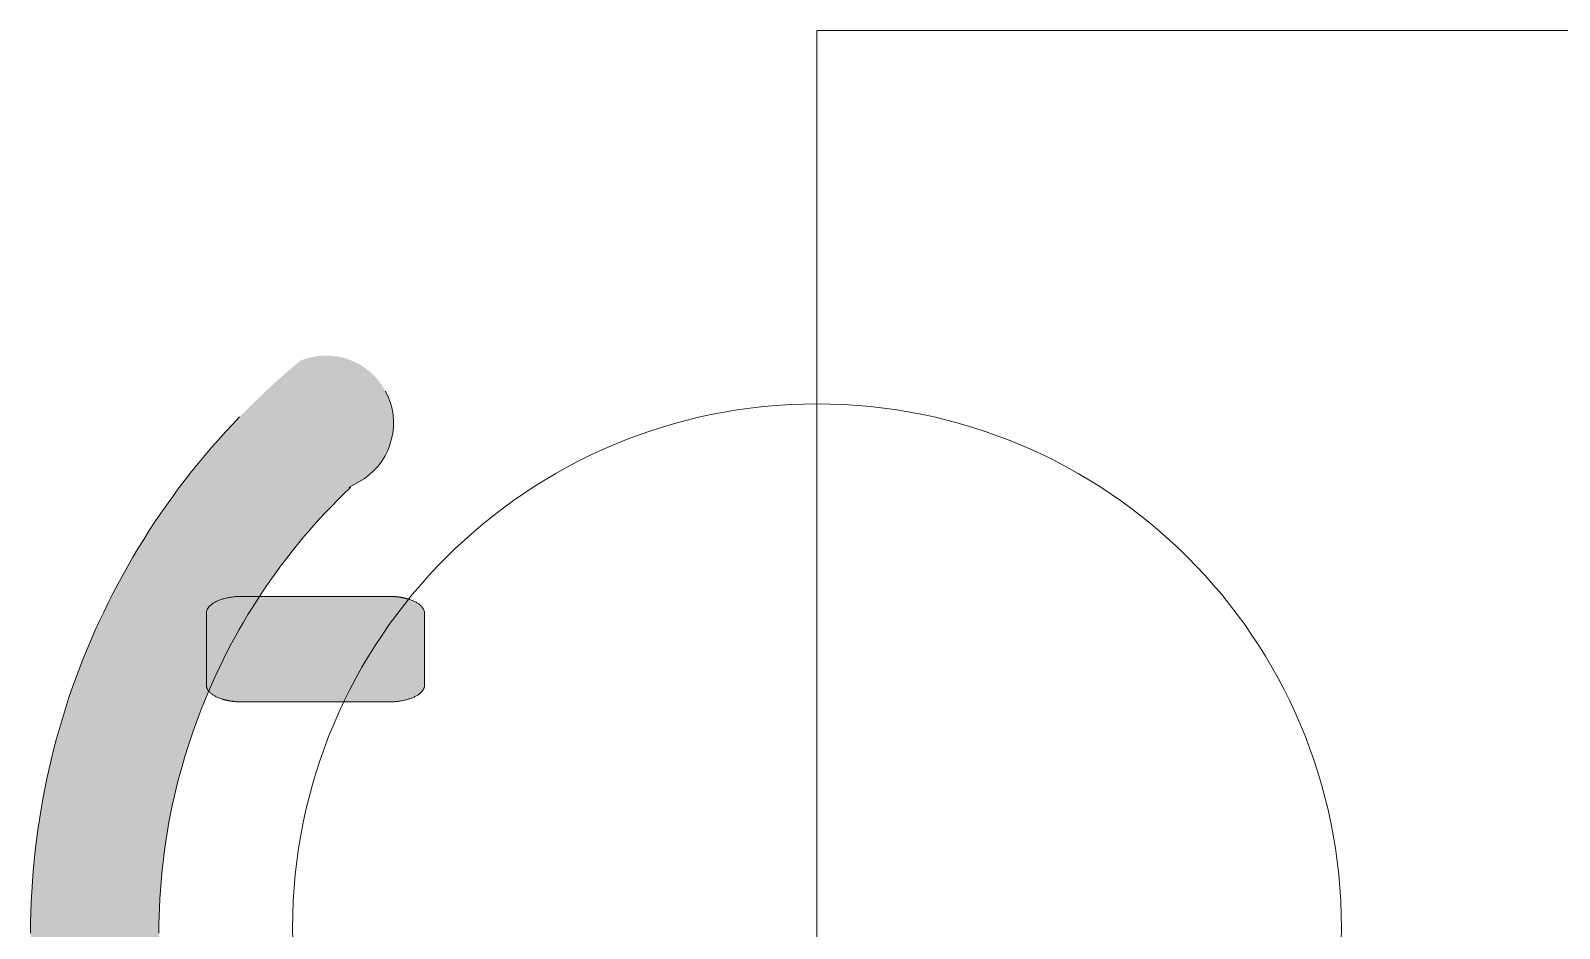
# Model space of a CAD drawing. Header units: metres. Extents: x 512 to 829, y -209 to 245.
# Drawn here: x 727.827 to 728.423, y -75.174 to -74.824 of the extents above; entities that cross this region are included whole.
import ezdxf

# ---------------------------------------------------------------- set-up
doc = ezdxf.new("R2010")
doc.units = ezdxf.units.M
doc.header["$LTSCALE"] = 0.508
doc.layers.add('None', color=7, linetype='Continuous', lineweight=5)

msp = doc.modelspace()

# ---------------------------------------------------------------- hatches: boundary and pattern name
at = {"layer": 'None', "linetype": 'Continuous', "lineweight": 0}
h = msp.add_hatch(color=253, dxfattribs=at)
edge = h.paths.add_edge_path()
edge.add_arc((727.9419054133961, -75.37534164447686), 0.02631001257013331, -28.282391944945175, 55.65827263727391, ccw=False)
edge.add_arc((727.9419085918869, -75.37533966042736), 0.02630815379662664, -112.23924688093848, -28.289477050027585, ccw=False)
edge.add_line((727.9319516158067, -75.39969079147966), (727.9288466158067, -75.39708979147966))
edge.add_line((727.9288466158067, -75.39708979147963), (727.9257776158067, -75.39444579147963))
edge.add_line((727.9257776158066, -75.39444579147971), (727.9227486158067, -75.39176079147971))
edge.add_line((727.9227486158067, -75.39176079147967), (727.9197626158067, -75.38903879147966))
edge.add_line((727.9197626158067, -75.38903879147972), (727.9168056158067, -75.38626879147972))
edge.add_line((727.9168056158067, -75.38626879147967), (727.9138886158066, -75.38345579147966))
edge.add_line((727.9138886158066, -75.38345579147972), (727.9110166158066, -75.38060879147972))
edge.add_line((727.9110166158067, -75.38060879147963), (727.9081796158067, -75.37771679147963))
edge.add_line((727.9081796158067, -75.37771679147966), (727.9053866158067, -75.37478779147966))
edge.add_line((727.9053866158067, -75.37478779147966), (727.9026386158067, -75.37182579147967))
edge.add_line((727.9026386158067, -75.37182579147964), (727.8999246158068, -75.36881679147963))
edge.add_line((727.8999246158066, -75.36881679147973), (727.8972526158067, -75.36576879147974))
edge.add_line((727.8972526158067, -75.3657687914797), (727.8946296158067, -75.3626927914797))
edge.add_line((727.8946296158067, -75.36269279147973), (727.8920476158067, -75.35957579147973))
edge.add_line((727.8920476158066, -75.35957579147964), (727.8895066158067, -75.35642079147965))
edge.add_line((727.8895066158067, -75.35642079147965), (727.8870096158067, -75.35322879147964))
edge.add_line((727.8870096158066, -75.35322879147964), (727.8845646158067, -75.35001179147964))
edge.add_line((727.8845646158067, -75.35001179147969), (727.8821586158067, -75.34675479147967))
edge.add_line((727.8821586158067, -75.34675479147973), (727.8797976158068, -75.34346079147973))
edge.add_line((727.8797976158066, -75.34346079147963), (727.8774826158067, -75.34013579147964))
edge.add_line((727.8774826158067, -75.34013579147972), (727.8752176158067, -75.33677979147973))
edge.add_line((727.8752176158067, -75.33677979147967), (727.8730006158067, -75.33339679147967))
edge.add_line((727.8730006158066, -75.33339679147969), (727.8708296158067, -75.32998079147968))
edge.add_line((727.8708296158067, -75.32998079147967), (727.8687086158067, -75.32653979147966))
edge.add_line((727.8687086158067, -75.32653979147972), (727.8666296158067, -75.32305679147973))
edge.add_line((727.8666296158067, -75.32305679147964), (727.8646056158067, -75.31955479147963))
edge.add_line((727.8646056158067, -75.31955479147962), (727.8626266158067, -75.31602079147962))
edge.add_line((727.8626266158067, -75.31602079147967), (727.8606976158067, -75.31245479147968))
edge.add_line((727.8606976158067, -75.3124547914797), (727.8588236158066, -75.3088747914797))
edge.add_line((727.8588236158067, -75.30887479147964), (727.8569986158068, -75.30526679147962))
edge.add_line((727.8569986158067, -75.30526679147965), (727.8552196158066, -75.30162479147967))
edge.add_line((727.8552196158066, -75.30162479147964), (727.8534936158067, -75.29795979147963))
edge.add_line((727.8534936158067, -75.29795979147968), (727.8518196158067, -75.29427579147969))
edge.add_line((727.8518196158067, -75.29427579147966), (727.8501996158067, -75.29056979147965))
edge.add_line((727.8501996158067, -75.2905697914797), (727.8486296158067, -75.2868417914797))
edge.add_line((727.8486296158067, -75.28684179147967), (727.8471076158066, -75.28307979147968))
edge.add_line((727.8471076158066, -75.28307979147974), (727.8456426158067, -75.27930479147973))
edge.add_line((727.8456426158067, -75.27930479147972), (727.8442316158067, -75.2755157914797))
edge.add_line((727.8442316158066, -75.27551579147962), (727.8428706158066, -75.27169879147962))
edge.add_line((727.8428706158066, -75.27169879147971), (727.8415636158066, -75.2678647914797))
edge.add_line((727.8415636158066, -75.26786479147972), (727.8403146158066, -75.26402179147973))
edge.add_line((727.8403146158066, -75.26402179147965), (727.8391136158066, -75.26015079147965))
edge.add_line((727.8391136158067, -75.26015079147965), (727.8379706158067, -75.25626679147965))
edge.add_line((727.8379706158066, -75.25626679147967), (727.8368806158066, -75.25237079147968))
edge.add_line((727.8368806158066, -75.25237079147973), (727.8358446158066, -75.24845179147972))
edge.add_line((727.8358446158066, -75.24845179147962), (727.8348656158066, -75.24453079147963))
edge.add_line((727.8348656158066, -75.24453079147963), (727.8339406158066, -75.24059179147962))
edge.add_line((727.8339406158067, -75.24059179147969), (727.8330686158067, -75.2366327914797))
edge.add_line((727.8330686158067, -75.23663279147968), (727.8322556158067, -75.23267379147967))
edge.add_line((727.8322556158067, -75.23267379147967), (727.8314956158067, -75.22869779147966))
edge.add_line((727.8314956158067, -75.2286977914797), (727.8307906158067, -75.22470379147971))
edge.add_line((727.8307906158067, -75.22470379147967), (727.8301436158067, -75.22071179147967))
edge.add_line((727.8301436158067, -75.22071179147963), (727.8295506158067, -75.21670479147963))
edge.add_line((727.8295506158066, -75.21670479147963), (727.8290156158066, -75.21269479147962))
edge.add_line((727.8290156158067, -75.21269479147963), (727.8285346158067, -75.20867079147965))
edge.add_line((727.8285346158067, -75.20867079147968), (727.8281116158067, -75.20464179147967))
edge.add_line((727.8281116158066, -75.20464179147973), (727.8277436158066, -75.20061279147973))
edge.add_line((727.8277436158066, -75.20061279147967), (727.8274336158066, -75.19657979147968))
edge.add_line((727.8274336158066, -75.19657979147973), (727.8271786158066, -75.19253479147972))
edge.add_line((727.8271786158067, -75.19253479147972), (727.8269816158067, -75.18848779147973))
edge.add_line((727.8269816158066, -75.1884877914797), (727.8268406158066, -75.18445379147971))
edge.add_line((727.8268406158066, -75.18445379147965), (727.8267546158066, -75.18040379147965))
edge.add_line((727.8267546158066, -75.18040379147965), (727.8267266158066, -75.17635279147964))
edge.add_line((727.8267266158067, -75.17635279147964), (727.8267546158067, -75.17230179147964))
edge.add_line((727.8267546158066, -75.17230179147964), (727.8268406158066, -75.16825279147965))
edge.add_line((727.8268406158066, -75.16825279147963), (727.8269816158066, -75.16421779147964))
edge.add_line((727.8269816158066, -75.1642177914797), (727.8271786158066, -75.16017079147969))
edge.add_line((727.8271786158067, -75.16017079147969), (727.8274336158067, -75.15612779147969))
edge.add_line((727.8274336158066, -75.15612779147966), (727.8277436158066, -75.15209279147967))
edge.add_line((727.8277436158066, -75.15209279147973), (727.8281116158066, -75.14806379147973))
edge.add_line((727.8281116158066, -75.14806379147967), (727.8285346158066, -75.14403779147968))
edge.add_line((727.8285346158067, -75.14403779147972), (727.8290146158067, -75.14001179147972))
edge.add_line((727.8290146158067, -75.14001179147965), (727.8295516158067, -75.13599779147965))
edge.add_line((727.8295516158066, -75.13599779147967), (727.8301426158066, -75.13200279147966))
edge.add_line((727.8301426158067, -75.13200279147964), (727.8307896158067, -75.12800579147965))
edge.add_line((727.8307896158067, -75.12800579147972), (727.8314956158067, -75.12400879147972))
edge.add_line((727.8314956158067, -75.1240087914797), (727.8322556158067, -75.1200317914797))
edge.add_line((727.8322556158067, -75.12003179147962), (727.8330696158067, -75.11607179147961))
edge.add_line((727.8330696158067, -75.11607179147961), (727.8339386158067, -75.11212279147962))
edge.add_line((727.8339386158067, -75.11212279147969), (727.8348646158066, -75.10817479147968))
edge.add_line((727.8348646158066, -75.10817479147966), (727.8358466158066, -75.10424579147966))
edge.add_line((727.8358466158066, -75.10424579147968), (727.8368806158066, -75.10033579147968))
edge.add_line((727.8368806158066, -75.10033579147967), (727.8379706158066, -75.09643979147967))
edge.add_line((727.8379706158066, -75.09643979147972), (727.8391136158066, -75.09255579147973))
edge.add_line((727.8391136158067, -75.09255579147964), (727.8403146158067, -75.08868479147964))
edge.add_line((727.8403146158066, -75.08868479147964), (727.8415636158066, -75.08484179147965))
edge.add_line((727.8415636158066, -75.08484179147968), (727.8428706158066, -75.08100779147966))
edge.add_line((727.8428706158066, -75.08100779147969), (727.8442296158066, -75.0771947914797))
edge.add_line((727.8442296158066, -75.07719479147966), (727.8456416158066, -75.07340179147965))
edge.add_line((727.8456416158067, -75.07340179147968), (727.8471096158067, -75.06962179147968))
edge.add_line((727.8471096158066, -75.06962179147968), (727.8486266158067, -75.06587279147968))
edge.add_line((727.8486266158067, -75.0658727914797), (727.8501946158067, -75.0621467914797))
edge.add_line((727.8501946158067, -75.06214679147968), (727.8518176158067, -75.05843479147967))
edge.add_line((727.8518176158067, -75.05843479147961), (727.8534916158067, -75.05475079147962))
edge.add_line((727.8534916158067, -75.0547507914797), (727.8552176158066, -75.0510857914797))
edge.add_line((727.8552176158066, -75.05108579147964), (727.8569976158067, -75.04744279147964))
edge.add_line((727.8569976158067, -75.04744279147963), (727.8588196158066, -75.04383879147963))
edge.add_line((727.8588196158066, -75.04383879147963), (727.8606996158067, -75.04024679147963))
edge.add_line((727.8606996158067, -75.04024679147972), (727.8626316158067, -75.03667879147972))
edge.add_line((727.8626316158067, -75.03667879147963), (727.8646056158067, -75.03315279147964))
edge.add_line((727.8646056158067, -75.03315279147967), (727.8666266158067, -75.02965679147967))
edge.add_line((727.8666266158067, -75.02965679147962), (727.8687046158067, -75.02617379147961))
edge.add_line((727.8687046158067, -75.02617379147966), (727.8708286158067, -75.02272679147967))
edge.add_line((727.8708286158067, -75.02272679147961), (727.8729996158066, -75.01931079147961))
edge.add_line((727.8729996158066, -75.01931079147971), (727.8752196158066, -75.01592279147971))
edge.add_line((727.8752196158067, -75.01592279147962), (727.8774856158067, -75.01256779147961))
edge.add_line((727.8774856158067, -75.01256779147968), (727.8797966158066, -75.00924879147968))
edge.add_line((727.8797966158066, -75.00924879147965), (727.8821536158066, -75.00595979147965))
edge.add_line((727.8821536158067, -75.00595979147965), (727.8845586158067, -75.00270279147966))
edge.add_line((727.8845586158067, -75.00270279147969), (727.8870066158066, -74.9994817914797))
edge.add_line((727.8870066158067, -74.99948179147964), (727.8895066158068, -74.99628579147964))
edge.add_line((727.8895066158067, -74.99628579147964), (727.8920436158066, -74.99313679147963))
edge.add_line((727.8920436158066, -74.99313679147963), (727.8946226158066, -74.99002279147962))
edge.add_line((727.8946226158067, -74.99002279147965), (727.8972526158067, -74.98693779147965))
edge.add_line((727.8972526158067, -74.9869377914797), (727.8999206158066, -74.9838947914797))
edge.add_line((727.8999206158066, -74.98389479147966), (727.9026316158066, -74.98088979147965))
edge.add_line((727.9026316158067, -74.98088979147963), (727.9053846158067, -74.97792179147963))
edge.add_line((727.9053846158067, -74.97792179147962), (727.9081786158067, -74.97499179147961))
edge.add_line((727.9081786158067, -74.97499179147962), (727.9110156158067, -74.97209979147964))
edge.add_line((727.9110156158067, -74.97209979147965), (727.9138876158067, -74.96925279147965))
edge.add_line((727.9138876158066, -74.96925279147968), (727.9168046158067, -74.96643979147967))
edge.add_line((727.9168046158067, -74.96643979147962), (727.9197616158067, -74.96366979147962))
edge.add_line((727.9197616158067, -74.96366979147967), (727.9227436158067, -74.96095079147968))
edge.add_line((727.9227436158067, -74.96095079147972), (727.9257756158066, -74.95826279147973))
edge.add_line((727.9257756158067, -74.95826279147968), (727.9288476158067, -74.95561679147968))
edge.add_line((727.9288476158067, -74.95561679147966), (727.9319456158067, -74.95302179147967))
edge.add_arc((727.9419029800317, -74.97737184060645), 0.02630729926821767, 28.287802750497804, 112.2409211804893, ccw=False)
edge.add_arc((727.9419027653316, -74.97737175484895), 0.02630744768850498, -55.66329737678899, 28.28741668451778, ccw=False)
edge.add_line((727.9567416158067, -74.9990947914797), (727.9507706158066, -75.0024767914797))
edge.add_line((727.9507706158067, -75.0024767914797), (727.9514846158067, -75.0024647914797))
edge.add_line((727.9514846158066, -75.00246479147961), (727.9512516158067, -75.00268279147961))
edge.add_line((727.9512516158067, -75.00268279147963), (727.9488436158067, -75.00500479147962))
edge.add_line((727.9488436158067, -75.00500479147968), (727.9464646158067, -75.00736379147968))
edge.add_line((727.9464646158067, -75.00736379147963), (727.9441196158067, -75.00975379147962))
edge.add_line((727.9441196158067, -75.00975379147962), (727.9418076158067, -75.01217779147962))
edge.add_line((727.9418076158066, -75.01217779147964), (727.9395246158066, -75.01463879147964))
edge.add_line((727.9395246158067, -75.01463879147968), (727.9372826158067, -75.01712379147969))
edge.add_line((727.9372826158067, -75.01712379147966), (727.9350776158067, -75.01963979147966))
edge.add_line((727.9350776158067, -75.01963979147968), (727.9329036158067, -75.02218979147968))
edge.add_line((727.9329036158067, -75.02218979147972), (727.9307676158068, -75.02476879147972))
edge.add_line((727.9307676158066, -75.02476879147969), (727.9286676158066, -75.02737479147969))
edge.add_line((727.9286676158067, -75.0273747914797), (727.9266036158067, -75.03001379147969))
edge.add_line((727.9266036158067, -75.03001379147963), (727.9245756158067, -75.03268179147963))
edge.add_line((727.9245756158067, -75.03268179147972), (727.9225876158067, -75.03537379147971))
edge.add_line((727.9225876158067, -75.03537379147963), (727.9206356158068, -75.03809779147963))
edge.add_line((727.9206356158066, -75.03809779147969), (727.9187216158066, -75.04084779147968))
edge.add_line((727.9187216158067, -75.04084779147968), (727.9168496158067, -75.04361879147969))
edge.add_line((727.9168496158067, -75.04361879147962), (727.9150116158066, -75.04642379147961))
edge.add_line((727.9150116158066, -75.0464237914797), (727.9132136158066, -75.04925279147969))
edge.add_line((727.9132136158066, -75.04925279147972), (727.9114596158066, -75.05209879147972))
edge.add_line((727.9114596158067, -75.0520987914797), (727.9097416158068, -75.0549787914797))
edge.add_line((727.9097416158066, -75.0549787914797), (727.9080656158067, -75.0578787914797))
edge.add_line((727.9080656158067, -75.05787879147965), (727.9064316158067, -75.06079679147966))
edge.add_line((727.9064316158067, -75.06079679147967), (727.9048356158067, -75.06374479147968))
edge.add_line((727.9048356158066, -75.06374479147962), (727.9032826158067, -75.0667117914796))
edge.add_line((727.9032826158067, -75.06671179147963), (727.9017726158066, -75.06969779147964))
edge.add_line((727.9017726158066, -75.06969779147971), (727.9002996158066, -75.07271379147971))
edge.add_line((727.9002996158067, -75.07271379147971), (727.8988716158067, -75.0757457914797))
edge.add_line((727.8988716158067, -75.07574579147968), (727.8974866158067, -75.07879379147968))
edge.add_line((727.8974866158067, -75.07879379147971), (727.8961456158066, -75.0818597914797))
edge.add_line((727.8961456158066, -75.0818597914797), (727.8948466158066, -75.0849477914797))
edge.add_line((727.8948466158067, -75.08494779147964), (727.8935906158067, -75.08805079147965))
edge.add_line((727.8935906158067, -75.08805079147965), (727.8923776158067, -75.09117479147965))
edge.add_line((727.8923776158067, -75.09117479147972), (727.8912106158067, -75.09431079147971))
edge.add_line((727.8912106158067, -75.09431079147964), (727.8900846158067, -75.09746879147964))
edge.add_line((727.8900846158067, -75.09746879147963), (727.8890046158067, -75.10063679147963))
edge.add_line((727.8890046158067, -75.1006367914797), (727.8879696158067, -75.10382079147969))
edge.add_line((727.8879696158067, -75.10382079147962), (727.8869766158067, -75.10702279147962))
edge.add_line((727.8869766158067, -75.10702279147972), (727.8860316158067, -75.11023379147971))
edge.add_line((727.8860316158067, -75.11023379147969), (727.8851276158067, -75.11346379147969))
edge.add_line((727.8851276158067, -75.11346379147972), (727.8842716158067, -75.1166997914797))
edge.add_line((727.8842716158067, -75.11669979147962), (727.8834606158067, -75.11994579147961))
edge.add_line((727.8834606158067, -75.11994579147961), (727.8826966158067, -75.12320479147962))
edge.add_line((727.8826966158067, -75.12320479147968), (727.8819756158067, -75.12647879147968))
edge.add_line((727.8819756158067, -75.12647879147971), (727.8813016158067, -75.1297587914797))
edge.add_line((727.8813016158067, -75.12975879147962), (727.8806726158067, -75.1330497914796))
edge.add_line((727.8806726158067, -75.13304979147972), (727.8800896158067, -75.13634979147972))
edge.add_line((727.8800896158067, -75.13634979147969), (727.8795546158067, -75.1396567914797))
edge.add_line((727.8795546158067, -75.13965679147964), (727.8790636158067, -75.14297179147964))
edge.add_line((727.8790636158067, -75.14297179147968), (727.8786206158067, -75.14628679147967))
edge.add_line((727.8786206158067, -75.14628679147961), (727.8782246158066, -75.1496097914796))
edge.add_line((727.8782246158066, -75.14960979147963), (727.8778736158066, -75.15295079147964))
edge.add_line((727.8778736158067, -75.15295079147961), (727.8775686158067, -75.15628179147961))
edge.add_line((727.8775686158067, -75.15628179147973), (727.8773126158067, -75.15961679147972))
edge.add_line((727.8773126158067, -75.15961679147972), (727.8771016158066, -75.16295979147972))
edge.add_line((727.8771016158066, -75.1629597914797), (727.8769396158066, -75.16630679147968))
edge.add_line((727.8769396158067, -75.16630679147966), (727.8768216158066, -75.16965679147967))
edge.add_line((727.8768216158066, -75.16965679147972), (727.8767506158066, -75.17300579147972))
edge.add_line((727.8767506158067, -75.17300579147968), (727.8767276158067, -75.17635279147967))
edge.add_line((727.8767276158067, -75.17635279147964), (727.8767506158067, -75.17969979147963))
edge.add_line((727.8767506158067, -75.17969979147972), (727.8768216158068, -75.18304979147973))
edge.add_line((727.8768216158066, -75.18304979147968), (727.8769396158067, -75.18639879147968))
edge.add_line((727.8769396158067, -75.18639879147963), (727.8771016158067, -75.18974579147964))
edge.add_line((727.8771016158066, -75.18974579147971), (727.8773126158067, -75.1930907914797))
edge.add_line((727.8773126158067, -75.19309079147968), (727.8775686158067, -75.19642279147968))
edge.add_line((727.8775686158067, -75.19642279147968), (727.8778736158067, -75.19975679147967))
edge.add_line((727.8778736158067, -75.19975679147967), (727.8782236158067, -75.20309279147966))
edge.add_line((727.8782236158066, -75.20309279147966), (727.8786216158067, -75.20642079147967))
edge.add_line((727.8786216158067, -75.20642079147967), (727.8790646158067, -75.20973879147968))
edge.add_line((727.8790646158067, -75.20973879147971), (727.8795546158067, -75.2130517914797))
edge.add_line((727.8795546158067, -75.21305179147964), (727.8800906158067, -75.21635779147964))
edge.add_line((727.8800906158067, -75.21635779147971), (727.8806726158067, -75.2196577914797))
edge.add_line((727.8806726158067, -75.21965779147968), (727.8813026158067, -75.22295079147969))
edge.add_line((727.8813026158067, -75.22295079147966), (727.8819746158067, -75.22622579147966))
edge.add_line((727.8819746158067, -75.22622579147969), (727.8826956158067, -75.2294987914797))
edge.add_line((727.8826956158067, -75.22949879147973), (727.8834616158067, -75.23275879147972))
edge.add_line((727.8834616158067, -75.23275879147968), (727.8842716158067, -75.23600579147968))
edge.add_line((727.8842716158067, -75.23600579147967), (727.8851286158067, -75.23924479147968))
edge.add_line((727.8851286158067, -75.23924479147968), (727.8860316158067, -75.24247279147968))
edge.add_line((727.8860316158067, -75.24247279147971), (727.8869766158067, -75.2456837914797))
edge.add_line((727.8869766158067, -75.24568379147968), (727.8879696158067, -75.24888579147968))
edge.add_line((727.8879696158067, -75.24888579147967), (727.8890046158067, -75.25206979147966))
edge.add_line((727.8890046158067, -75.2520697914797), (727.8900836158067, -75.25523479147971))
edge.add_line((727.8900836158067, -75.25523479147967), (727.8912096158067, -75.25839379147966))
edge.add_line((727.8912096158067, -75.25839379147965), (727.8923796158067, -75.26153479147963))
edge.add_line((727.8923796158067, -75.26153479147968), (727.8935916158067, -75.26465779147969))
edge.add_line((727.8935916158067, -75.26465779147964), (727.8948476158067, -75.26776179147964))
edge.add_line((727.8948476158067, -75.26776179147964), (727.8961486158067, -75.27085279147964))
edge.add_line((727.8961486158066, -75.27085279147968), (727.8974896158066, -75.27391879147967))
edge.add_line((727.8974896158066, -75.27391879147967), (727.8988736158067, -75.27696479147967))
edge.add_line((727.8988736158067, -75.27696479147971), (727.9003026158067, -75.27999979147972))
edge.add_line((727.9003026158067, -75.27999979147967), (727.9017726158067, -75.28300879147966))
edge.add_line((727.9017726158066, -75.28300879147969), (727.9032836158067, -75.2859957914797))
edge.add_line((727.9032836158067, -75.28599579147965), (727.9048376158066, -75.28896479147964))
edge.add_line((727.9048376158066, -75.28896479147966), (727.9064306158066, -75.29190979147964))
edge.add_line((727.9064306158067, -75.29190979147972), (727.9080656158067, -75.29482879147973))
edge.add_line((727.9080656158067, -75.29482879147963), (727.9097436158066, -75.29773279147963))
edge.add_line((727.9097436158066, -75.29773279147969), (727.9114596158066, -75.30060679147971))
edge.add_line((727.9114596158067, -75.30060679147971), (727.9132126158067, -75.30345179147969))
edge.add_line((727.9132126158066, -75.30345179147969), (727.9150116158066, -75.3062827914797))
edge.add_line((727.9150116158066, -75.3062827914797), (727.9168516158066, -75.3090897914797))
edge.add_line((727.9168516158066, -75.30908979147966), (727.9187236158066, -75.31186379147967))
edge.add_line((727.9187236158067, -75.31186379147971), (727.9206356158068, -75.31461079147971))
edge.add_line((727.9206356158066, -75.31461079147971), (727.9225886158066, -75.3173347914797))
edge.add_line((727.9225886158067, -75.31733479147965), (727.9245786158067, -75.32002879147966))
edge.add_line((727.9245786158067, -75.32002879147967), (727.9266066158067, -75.32269679147967))
edge.add_line((727.9266066158067, -75.32269679147964), (727.9286696158067, -75.32533479147963))
edge.add_line((727.9286696158067, -75.32533479147969), (727.9307726158067, -75.3279447914797))
edge.add_line((727.9307726158066, -75.3279447914797), (727.9329066158066, -75.3305217914797))
edge.add_line((727.9329066158067, -75.33052179147967), (727.9350766158067, -75.33306579147967))
edge.add_line((727.9350766158067, -75.33306579147973), (727.9372896158067, -75.33559079147973))
edge.add_line((727.9372896158067, -75.33559079147972), (727.9395316158067, -75.33807679147971))
edge.add_line((727.9395316158067, -75.3380767914797), (727.9418086158067, -75.34053079147971))
edge.add_line((727.9418086158066, -75.34053079147964), (727.9441206158066, -75.34295479147963))
edge.add_line((727.9441206158067, -75.34295479147966), (727.9464656158067, -75.34534479147965))
edge.add_line((727.9464656158067, -75.34534479147965), (727.9488446158067, -75.34770379147965))
edge.add_line((727.9488446158067, -75.34770379147972), (727.9507996158067, -75.3495887914797))
edge.add_line((727.9507996158067, -75.34958879147962), (727.9567476158066, -75.35361779147962))
edge.add_line((727.9567476158066, -75.35361779147968), (727.9567476158066, -75.35361779147968))
msp.add_hatch(color=8, dxfattribs=at).paths.add_polyline_path([(727.909268056784, -75.08613160655898), (727.9089244795847, -75.0861296488805), (727.9085811093435, -75.08612377702434), (727.9082381528937, -75.08611399452741), (727.9078958168194, -75.08610030728232), (727.9075543073312, -75.08608272353388), (727.9072138301416, -75.08606125387371), (727.9068745903413, -75.08603591123449), (727.9065367922758, -75.08600671088163), (727.9062006394219, -75.0859736704042), (727.9058663342654, -75.08593680970478), (727.9055340781794, -75.08589615098663), (727.9052040713025, -75.0858517187412), (727.9048765124185, -75.08580353973286), (727.9045515988365, -75.0857516429827), (727.9042295262725, -75.0856960597514), (727.9039104887308, -75.0856368235203), (727.9035946783879, -75.08557396997105), (727.9032822854759, -75.08550753696431), (727.9029734981689, -75.08543756451672), (727.9026685024685, -75.08536409477722), (727.9023674820928, -75.08528717200113), (727.9020706183653, -75.08520684252392), (727.9017780901056, -75.08512315473308), (727.9014900735217, -75.08503615903896), (727.9012067421041, -75.08494590784449), (727.9009282665211, -75.08485245551356), (727.9006548145159, -75.08475585833855), (727.9003865508057, -75.08465617450577), (727.9001236369827, -75.08455346406129), (727.8998662314161, -75.08444778887372), (727.8996144891577, -75.08433921259814), (727.8993685618474, -75.08422780063665), (727.8991285976227, -75.08411362009974), (727.898894741029, -75.08399673976544), (727.8986671329329, -75.08387723003818), (727.898445910437, -75.08375516290607), (727.8982312067973, -75.08363061189777), (727.8980231513433, -75.08350365203819), (727.8978218693999, -75.0833743598032), (727.8976274822118, -75.08324281307364), (727.8974401068705, -75.0831090910882), (727.897259856244, -75.08297327439618), (727.8970868389085, -75.08283544480844), (727.8969211590831, -75.08269568534831), (727.8967629165672, -75.0825540802017), (727.8966122066803, -75.08241071466625), (727.8964691202042, -75.08226567509996), (727.8963337433288, -75.08211904886934), (727.8962061576003, -75.08197092429646), (727.8960864398714, -75.08182139060602), (727.8959746622558, -75.08167053787156), (727.8958708920837, -75.08151845696113), (727.8957751918629, -75.08136523948258), (727.8956876192393, -75.08121097772835), (727.8956082269635, -75.08105576462003), (727.8955370628584, -75.0808996936521), (727.8954741697905, -75.08074285883595), (727.8954195856445, -75.08058535464295), (727.8953733432996, -75.08042727594773), (727.8953354706106, -75.08026871797108), (727.8953059903905, -75.08010977622234), (727.8952849203971, -75.07995054644209), (727.8952722733222, -75.07979112454439), (727.8952680567841, -75.0796316065589), (727.8952680567841, -75.051453606559), (727.8952722733222, -75.05129408857351), (727.8952849203971, -75.05113466667581), (727.8953059903905, -75.05097543689556), (727.8953354706106, -75.05081649514682), (727.8953733432996, -75.05065793717017), (727.8954195856445, -75.05049985847495), (727.8954741697905, -75.05034235428207), (727.8955370628584, -75.0501855194658), (727.8956082269635, -75.05002944849798), (727.8956876192393, -75.04987423538955), (727.8957751918629, -75.04971997363532), (727.8958708920837, -75.04956675615676), (727.8959746622558, -75.04941467524634), (727.8960864398714, -75.04926382251188), (727.8962061576003, -75.04911428882144), (727.8963337433288, -75.04896616424855), (727.8964691202042, -75.04881953801794), (727.8966122066803, -75.04867449845165), (727.8967629165672, -75.0485311329162), (727.8969211590831, -75.04838952776959), (727.8970868389085, -75.04824976830946), (727.897259856244, -75.04811193872172), (727.8974401068705, -75.0479761220297), (727.8976274822118, -75.04784240004437), (727.8978218693999, -75.0477108533147), (727.8980231513433, -75.04758156107971), (727.8982312067973, -75.04745460122024), (727.898445910437, -75.04733005021194), (727.8986671329329, -75.04720798307972), (727.898894741029, -75.04708847335246), (727.8991285976227, -75.04697159301816), (727.8993685618474, -75.04685741248124), (727.8996144891577, -75.04674600051976), (727.8998662314161, -75.04663742424418), (727.9001236369827, -75.04653174905673), (727.9003865508057, -75.04642903861213), (727.9006548145159, -75.04632935477935), (727.9009282665211, -75.04623275760434), (727.9012067421041, -75.04613930527353), (727.9014900735217, -75.04604905407905), (727.9017780901056, -75.04596205838482), (727.9020706183653, -75.04587837059398), (727.9023674820928, -75.04579804111677), (727.9026685024685, -75.04572111834068), (727.9029734981689, -75.04564764860118), (727.9032822854759, -75.0455776761537), (727.9035946783879, -75.04551124314685), (727.9039104887308, -75.0454483895976), (727.9042295262725, -75.0453891533665), (727.9045515988365, -75.04533357013531), (727.9048765124185, -75.04528167338515), (727.9052040713025, -75.0452334943767), (727.9055340781794, -75.04518906213127), (727.9058663342654, -75.04514840341324), (727.9062006394219, -75.0451115427137), (727.9065367922758, -75.04507850223638), (727.9068745903413, -75.04504930188341), (727.9072138301416, -75.04502395924419), (727.9075543073312, -75.04500248958402), (727.9078958168194, -75.04498490583558), (727.9082381528937, -75.0449712185906), (727.9085811093435, -75.04496143609367), (727.9089244795847, -75.0449555642374), (727.909268056784, -75.04495360655892), (727.966262056784, -75.04495360655892), (727.9666056339834, -75.0449555642374), (727.9669490042246, -75.04496143609367), (727.9672919606744, -75.0449712185906), (727.9676342967487, -75.04498490583558), (727.9679758062368, -75.04500248958402), (727.9683162834264, -75.04502395924419), (727.9686555232266, -75.04504930188341), (727.9689933212923, -75.04507850223638), (727.9693294741462, -75.0451115427137), (727.9696637793027, -75.04514840341324), (727.9699960353887, -75.04518906213127), (727.9703260422656, -75.0452334943767), (727.9706536011496, -75.04528167338515), (727.9709785147315, -75.04533357013531), (727.9713005872954, -75.0453891533665), (727.9716196248371, -75.0454483895976), (727.9719354351801, -75.04551124314685), (727.972247828092, -75.0455776761537), (727.9725566153992, -75.04564764860118), (727.9728616110996, -75.04572111834068), (727.9731626314752, -75.04579804111677), (727.9734594952027, -75.04587837059398), (727.9737520234625, -75.04596205838482), (727.9740400400462, -75.04604905407905), (727.9743233714638, -75.04613930527353), (727.9746018470469, -75.04623275760434), (727.9748752990522, -75.04632935477935), (727.9751435627624, -75.04642903861213), (727.9754064765854, -75.04653174905673), (727.9756638821518, -75.04663742424418), (727.9759156244104, -75.04674600051976), (727.9761615517207, -75.04685741248124), (727.9764015159453, -75.04697159301816), (727.976635372539, -75.04708847335246), (727.9768629806351, -75.04720798307972), (727.9770842031311, -75.04733005021194), (727.9772989067708, -75.04745460122024), (727.9775069622248, -75.04758156107971), (727.9777082441682, -75.0477108533147), (727.9779026313563, -75.04784240004437), (727.9780900066975, -75.0479761220297), (727.978270257324, -75.04811193872172), (727.9784432746595, -75.04824976830946), (727.9786089544849, -75.04838952776959), (727.9787671970007, -75.0485311329162), (727.9789179068878, -75.04867449845165), (727.9790609933639, -75.04881953801794), (727.9791963702392, -75.04896616424855), (727.9793239559677, -75.04911428882144), (727.9794436736966, -75.04926382251188), (727.9795554513123, -75.04941467524634), (727.9796592214842, -75.04956675615676), (727.9797549217052, -75.04971997363532), (727.9798424943288, -75.04987423538955), (727.9799218866045, -75.05002944849798), (727.9799930507097, -75.0501855194658), (727.9800559437774, -75.05034235428207), (727.9801105279236, -75.05049985847495), (727.9801567702684, -75.05065793717017), (727.9801946429574, -75.05081649514682), (727.9802241231775, -75.05097543689556), (727.9802451931708, -75.05113466667581), (727.9802578402457, -75.05129408857351), (727.980262056784, -75.051453606559), (727.980262056784, -75.0796316065589), (727.9802578402457, -75.07979112454439), (727.9802451931708, -75.07995054644209), (727.9802241231775, -75.08010977622234), (727.9801946429574, -75.08026871797108), (727.9801567702684, -75.08042727594773), (727.9801105279236, -75.08058535464295), (727.9800559437774, -75.08074285883595), (727.9799930507097, -75.0808996936521), (727.9799218866045, -75.08105576462003), (727.9798424943288, -75.08121097772835), (727.9797549217052, -75.08136523948258), (727.9796592214842, -75.08151845696113), (727.9795554513123, -75.08167053787156), (727.9794436736966, -75.08182139060602), (727.9793239559677, -75.08197092429646), (727.9791963702392, -75.08211904886934), (727.9790609933639, -75.08226567509996), (727.9789179068878, -75.08241071466625), (727.9787671970007, -75.0825540802017), (727.9786089544849, -75.08269568534831), (727.9784432746595, -75.08283544480844), (727.978270257324, -75.08297327439618), (727.9780900066975, -75.0831090910882), (727.9779026313563, -75.08324281307364), (727.9777082441682, -75.0833743598032), (727.9775069622248, -75.08350365203819), (727.9772989067708, -75.08363061189777), (727.9770842031311, -75.08375516290607), (727.9768629806351, -75.08387723003818), (727.976635372539, -75.08399673976544), (727.9764015159453, -75.08411362009974), (727.9761615517207, -75.08422780063665), (727.9759156244104, -75.08433921259814), (727.9756638821518, -75.08444778887372), (727.9754064765854, -75.08455346406129), (727.9751435627624, -75.08465617450577), (727.9748752990522, -75.08475585833855), (727.9746018470469, -75.08485245551356), (727.9743233714638, -75.08494590784449), (727.9740400400462, -75.08503615903896), (727.9737520234625, -75.08512315473308), (727.9734594952027, -75.08520684252392), (727.9731626314752, -75.08528717200113), (727.9728616110996, -75.08536409477722), (727.9725566153992, -75.08543756451672), (727.972247828092, -75.08550753696431), (727.9719354351801, -75.08557396997105), (727.9716196248371, -75.0856368235203), (727.9713005872954, -75.0856960597514), (727.9709785147315, -75.0857516429827), (727.9706536011496, -75.08580353973286), (727.9703260422656, -75.0858517187412), (727.9699960353887, -75.08589615098663), (727.9696637793027, -75.08593680970478), (727.9693294741462, -75.0859736704042), (727.9689933212923, -75.08600671088163), (727.9686555232266, -75.08603591123449), (727.9683162834264, -75.08606125387371), (727.9679758062368, -75.08608272353388), (727.9676342967487, -75.08610030728232), (727.9672919606744, -75.08611399452741), (727.9669490042246, -75.08612377702434), (727.9666056339834, -75.0861296488805), (727.966262056784, -75.08613160655898)])

# ---------------------------------------------------------------- linework, layer by layer
at = {"layer": 'None', "color": 7, "linetype": 'Continuous', "lineweight": 5}
for p, q in [((728.1332476158067, -76.2243307914797), (728.1332476158067, -74.82433079147961)), ((728.1332476158067, -74.82433079147961), (728.9332476158066, -74.82433079147961))]:
    msp.add_line(p, q, dxfattribs=at)
at = {"layer": 'None', "color": 7, "linetype": 'Continuous', "lineweight": 9}
for p, q in [((727.9053846158067, -74.97792179147962), (727.9081786158067, -74.97499179147962)), ((727.8999206158066, -74.98389479147966), (727.9026316158067, -74.98088979147963)), ((727.9026316158067, -74.98088979147963), (727.9053846158067, -74.97792179147962)), ((727.8946226158067, -74.99002279147965), (727.8972526158067, -74.9869377914797)), ((727.8972526158067, -74.9869377914797), (727.8999206158066, -74.98389479147966)), ((727.8895066158067, -74.99628579147964), (727.8920436158066, -74.99313679147963)), ((727.8920436158066, -74.99313679147963), (727.8946226158067, -74.99002279147965)), ((727.8845586158067, -75.00270279147969), (727.8870066158067, -74.99948179147964)), ((727.8870066158067, -74.99948179147964), (727.8895066158067, -74.99628579147964)), ((727.9567416158067, -74.9990947914797), (727.9507706158067, -75.0024767914797)), ((727.8797966158066, -75.00924879147965), (727.8821536158067, -75.00595979147965)), ((727.8821536158067, -75.00595979147965), (727.8845586158067, -75.00270279147969)), ((727.9488436158067, -75.00500479147968), (727.9464646158067, -75.00736379147963)), ((727.9512516158067, -75.00268279147963), (727.9488436158067, -75.00500479147968)), ((727.9507706158067, -75.0024767914797), (727.9514846158066, -75.00246479147961)), ((727.9514846158066, -75.00246479147961), (727.9512516158067, -75.00268279147963)), ((727.8752196158067, -75.01592279147962), (727.8774856158067, -75.01256779147968)), ((727.8774856158067, -75.01256779147968), (727.8797966158066, -75.00924879147965)), ((727.9418076158066, -75.01217779147964), (727.9395246158067, -75.01463879147968)), ((727.9441196158067, -75.00975379147962), (727.9418076158066, -75.01217779147964)), ((727.9464646158067, -75.00736379147963), (727.9441196158067, -75.00975379147962)), ((727.8729996158066, -75.01931079147971), (727.8752196158067, -75.01592279147962)), ((727.9372826158067, -75.01712379147966), (727.9350776158067, -75.01963979147968)), ((727.9395246158067, -75.01463879147968), (727.9372826158067, -75.01712379147966)), ((727.8687046158067, -75.02617379147966), (727.8708286158067, -75.02272679147961)), ((727.8708286158067, -75.02272679147961), (727.8729996158066, -75.01931079147971)), ((727.9329036158067, -75.02218979147972), (727.9307676158066, -75.02476879147969)), ((727.9350776158067, -75.01963979147968), (727.9329036158067, -75.02218979147972)), ((727.8646056158067, -75.03315279147967), (727.8666266158067, -75.02965679147962)), ((727.8666266158067, -75.02965679147962), (727.8687046158067, -75.02617379147966)), ((727.9266036158067, -75.03001379147963), (727.9245756158067, -75.03268179147972)), ((727.9286676158067, -75.0273747914797), (727.9266036158067, -75.03001379147963)), ((727.9307676158066, -75.02476879147969), (727.9286676158067, -75.0273747914797)), ((727.8626316158067, -75.03667879147963), (727.8646056158067, -75.03315279147967)), ((727.9225876158067, -75.03537379147963), (727.9206356158066, -75.03809779147969)), ((727.9245756158067, -75.03268179147972), (727.9225876158067, -75.03537379147963)), ((727.8588196158066, -75.04383879147963), (727.8606996158067, -75.04024679147972)), ((727.8606996158067, -75.04024679147972), (727.8626316158067, -75.03667879147963)), ((727.9187216158067, -75.04084779147968), (727.9168496158067, -75.04361879147962)), ((727.9206356158066, -75.03809779147969), (727.9187216158067, -75.04084779147968)), ((727.8552176158066, -75.05108579147964), (727.8569976158067, -75.04744279147963)), ((727.8569976158067, -75.04744279147963), (727.8588196158066, -75.04383879147963)), ((727.9150116158066, -75.0464237914797), (727.9132136158066, -75.04925279147972)), ((727.9168496158067, -75.04361879147962), (727.9150116158066, -75.0464237914797)), ((727.8534916158067, -75.0547507914797), (727.8552176158066, -75.05108579147964)), ((727.9114596158067, -75.0520987914797), (727.9097416158066, -75.0549787914797)), ((727.9132136158066, -75.04925279147972), (727.9114596158067, -75.0520987914797)), ((727.8501946158067, -75.06214679147968), (727.8518176158067, -75.05843479147961)), ((727.8518176158067, -75.05843479147961), (727.8534916158067, -75.0547507914797)), ((727.9080656158067, -75.05787879147965), (727.9064316158067, -75.06079679147967)), ((727.9097416158066, -75.0549787914797), (727.9080656158067, -75.05787879147965)), ((727.8471096158066, -75.06962179147968), (727.8486266158067, -75.0658727914797)), ((727.8486266158067, -75.0658727914797), (727.8501946158067, -75.06214679147968)), ((727.9048356158066, -75.06374479147962), (727.9032826158067, -75.06671179147963)), ((727.9064316158067, -75.06079679147967), (727.9048356158066, -75.06374479147962)), ((727.8456416158067, -75.07340179147968), (727.8471096158066, -75.06962179147968)), ((727.9017726158066, -75.06969779147971), (727.9002996158067, -75.07271379147971)), ((727.9032826158067, -75.06671179147963), (727.9017726158066, -75.06969779147971)), ((727.8428706158066, -75.08100779147969), (727.8442296158066, -75.07719479147966)), ((727.8442296158066, -75.07719479147966), (727.8456416158067, -75.07340179147968)), ((727.8988716158067, -75.07574579147968), (727.8974866158067, -75.07879379147971)), ((727.9002996158067, -75.07271379147971), (727.8988716158067, -75.07574579147968)), ((727.8415636158066, -75.08484179147968), (727.8428706158066, -75.08100779147969)), ((727.8961456158066, -75.0818597914797), (727.8948466158067, -75.08494779147964)), ((727.8974866158067, -75.07879379147971), (727.8961456158066, -75.0818597914797)), ((727.8391136158067, -75.09255579147964), (727.8403146158066, -75.08868479147964)), ((727.8403146158066, -75.08868479147964), (727.8415636158066, -75.08484179147968)), ((727.8935906158067, -75.08805079147965), (727.8923776158067, -75.09117479147972)), ((727.8948466158067, -75.08494779147964), (727.8935906158067, -75.08805079147965)), ((727.8379706158066, -75.09643979147972), (727.8391136158067, -75.09255579147964)), ((727.8912106158067, -75.09431079147964), (727.8900846158067, -75.09746879147963)), ((727.8923776158067, -75.09117479147972), (727.8912106158067, -75.09431079147964)), ((727.8358466158066, -75.10424579147968), (727.8368806158066, -75.10033579147967)), ((727.8368806158066, -75.10033579147967), (727.8379706158066, -75.09643979147972)), ((727.8890046158067, -75.1006367914797), (727.8879696158067, -75.10382079147962)), ((727.8900846158067, -75.09746879147963), (727.8890046158067, -75.1006367914797)), ((727.8348646158066, -75.10817479147966), (727.8358466158066, -75.10424579147968)), ((727.8869766158067, -75.10702279147972), (727.8860316158067, -75.11023379147969)), ((727.8879696158067, -75.10382079147962), (727.8869766158067, -75.10702279147972)), ((727.8330696158067, -75.11607179147961), (727.8339386158067, -75.11212279147969)), ((727.8339386158067, -75.11212279147969), (727.8348646158066, -75.10817479147966)), ((727.8851276158067, -75.11346379147972), (727.8842716158067, -75.11669979147962)), ((727.8860316158067, -75.11023379147969), (727.8851276158067, -75.11346379147972)), ((727.8322556158067, -75.12003179147962), (727.8330696158067, -75.11607179147961)), ((727.8842716158067, -75.11669979147962), (727.8834606158067, -75.11994579147961)), ((727.8307896158067, -75.12800579147972), (727.8314956158067, -75.1240087914797)), ((727.8314956158067, -75.1240087914797), (727.8322556158067, -75.12003179147962)), ((727.8826966158067, -75.12320479147968), (727.8819756158067, -75.12647879147971)), ((727.8834606158067, -75.11994579147961), (727.8826966158067, -75.12320479147968)), ((727.8301426158067, -75.13200279147964), (727.8307896158067, -75.12800579147972)), ((727.8813016158067, -75.12975879147962), (727.8806726158067, -75.13304979147972)), ((727.8819756158067, -75.12647879147971), (727.8813016158067, -75.12975879147962)), ((727.8290146158067, -75.14001179147965), (727.8295516158066, -75.13599779147967)), ((727.8295516158066, -75.13599779147967), (727.8301426158067, -75.13200279147964)), ((727.8800896158067, -75.13634979147969), (727.8795546158067, -75.13965679147964)), ((727.8806726158067, -75.13304979147972), (727.8800896158067, -75.13634979147969)), ((727.8285346158067, -75.14403779147972), (727.8290146158067, -75.14001179147965)), ((727.8790636158067, -75.14297179147968), (727.8786206158067, -75.14628679147961)), ((727.8795546158067, -75.13965679147964), (727.8790636158067, -75.14297179147968)), ((727.8277436158066, -75.15209279147973), (727.8281116158066, -75.14806379147967)), ((727.8281116158066, -75.14806379147967), (727.8285346158067, -75.14403779147972)), ((727.8782246158066, -75.14960979147963), (727.8778736158067, -75.15295079147961)), ((727.8786206158067, -75.14628679147961), (727.8782246158066, -75.14960979147963)), ((727.8274336158066, -75.15612779147966), (727.8277436158066, -75.15209279147973)), ((727.8778736158067, -75.15295079147961), (727.8775686158067, -75.15628179147973)), ((727.8269816158066, -75.1642177914797), (727.8271786158067, -75.16017079147969)), ((727.8271786158067, -75.16017079147969), (727.8274336158066, -75.15612779147966)), ((727.8773126158067, -75.15961679147972), (727.8771016158066, -75.1629597914797)), ((727.8775686158067, -75.15628179147973), (727.8773126158067, -75.15961679147972)), ((727.8268406158066, -75.16825279147963), (727.8269816158066, -75.1642177914797)), ((727.8769396158067, -75.16630679147966), (727.8768216158066, -75.16965679147972)), ((727.8771016158066, -75.1629597914797), (727.8769396158067, -75.16630679147966)), ((727.8267266158067, -75.17635279147964), (727.8267546158066, -75.17230179147964)), ((727.8267546158066, -75.17230179147964), (727.8268406158066, -75.16825279147963)), ((727.8767506158067, -75.17300579147968), (727.8767276158067, -75.17635279147964)), ((727.8768216158066, -75.16965679147972), (727.8767506158067, -75.17300579147968))]:
    msp.add_line(p, q, dxfattribs=at)
msp.add_circle((728.1332476158067, -75.17433079147963), 0.2044262079113255, dxfattribs=at)
msp.add_arc((727.9419027653316, -74.97737175484895), 0.02630744768850489, 304.3367026232115, 28.28741668451579, dxfattribs=at)
at = {"layer": 'None', "color": 7, "linetype": 'Continuous', "lineweight": 5}
msp.add_open_spline([(727.909268056784, -75.08613160655898), (727.90551676809, -75.08613160655898), (727.899019345478, -75.08438993680818), (727.8952680567841, -75.08137327630982), (727.8952680567841, -75.0796316065589), (727.8952680567841, -75.065542606559), (727.8952680567841, -75.051453606559), (727.8952680567841, -75.0497119368082), (727.899019345478, -75.04669527630972), (727.90551676809, -75.04495360655892), (727.909268056784, -75.04495360655892), (727.937765056784, -75.04495360655892), (727.966262056784, -75.04495360655892), (727.970013345478, -75.04495360655892), (727.97651076809, -75.04669527630972), (727.980262056784, -75.0497119368082), (727.980262056784, -75.051453606559), (727.980262056784, -75.065542606559), (727.980262056784, -75.0796316065589), (727.980262056784, -75.08137327630982), (727.97651076809, -75.08438993680818), (727.970013345478, -75.08613160655898), (727.966262056784, -75.08613160655898), (727.937765056784, -75.08613160655898), (727.909268056784, -75.08613160655898)], degree=2, knots=[0, 0, 0, 1, 2, 3, 3, 4, 4, 5, 6, 7, 7, 8, 8, 9, 10, 11, 11, 12, 12, 13, 14, 15, 15, 16, 16, 16], dxfattribs=at)

doc.saveas('drawing.dxf')
